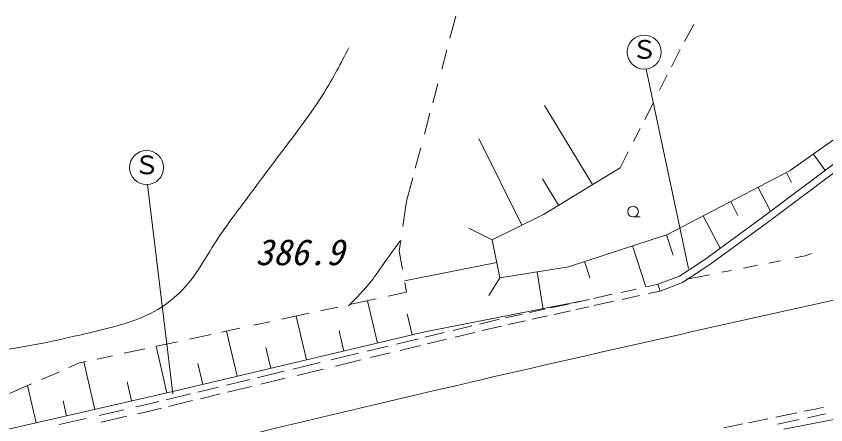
# Model space of a CAD drawing. Units: millimetres, scale not verified. Extents: x 40000 to 680000, y 20000 to 380000.
# Drawn here: x 204804 to 261818, y 270652 to 299423 of the extents above; entities that cross this region are included whole.
import ezdxf
from ezdxf.enums import TextEntityAlignment as Align

# ---------------------------------------------------------------- set-up
doc = ezdxf.new("R2010")
doc.units = ezdxf.units.MM
doc.header["$LTSCALE"] = 1000
for name, color, linetype, lineweight in [('M-BGD', 7, 'Continuous', 13), ('M-BMK', 2, 'Continuous', 13), ('M-STR-HTXT', 7, 'Continuous', 13)]:
    doc.layers.add(name, color=color, linetype=linetype, lineweight=lineweight)
doc.styles.add('ＭＳ ゴシック', font='')
doc.styles.get('ＭＳ ゴシック').set_extended_font_data('MS Gothic')

msp = doc.modelspace()

# ---------------------------------------------------------------- linework, layer by layer
at = {"layer": 'M-BGD'}
for p, q in [((235764, 299423), (235350, 297869)), ((251875, 297642), (252529, 298827)), ((272421, 297895), (259312, 288552)), ((235135, 297061), (234772, 295699)), ((250950, 295869), (251561, 297074)), ((250113, 294221), (250656, 295291)), ((234497, 294669), (234140, 293328)), ((242011, 293138), (245400, 287573)), ((249068, 292159), (249650, 293306)), ((233943, 292589), (233548, 291107)), ((248276, 290598), (248740, 291513)), ((237388, 290801), (240402, 284706)), ((233294, 290153), (232911, 288718)), ((247340, 288755), (247904, 289866)), ((261764, 288558), (260941, 289713)), ((262743, 289291), (257406, 285303)), ((241943, 285468), (247340, 288755)), ((259312, 288552), (250668, 284047)), ((263044, 288891), (257704, 284901)), ((232728, 288031), (232296, 286408)), ((241862, 287968), (242995, 286108)), ((259410, 287719), (259048, 288414)), ((257925, 285690), (257048, 287372)), ((232296, 286408), (232030, 284606)), ((255632, 285383), (255119, 286367)), ((238332, 283682), (241943, 285468)), ((248243, 285289), (248743, 285289)), ((254378, 283082), (253190, 285362)), ((257406, 285303), (253368, 282341)), ((238332, 283682), (236674, 284507)), ((257704, 284901), (253653, 281930)), ((250668, 284047), (243688, 281775)), ((251059, 282599), (250595, 284024)), ((231889, 283653), (231774, 282876)), ((238859, 281004), (238332, 283682)), ((231774, 282876), (232000, 281622)), ((249143, 280362), (248205, 283245)), ((253368, 282341), (251505, 281119)), ((260375, 282553), (259644, 282408)), ((260817, 282707), (260375, 282553)), ((232149, 280797), (238648, 282077)), ((243688, 281775), (238859, 281004)), ((245193, 281008), (244823, 282144)), ((253653, 281930), (251733, 280670)), ((257012, 281887), (256023, 281691)), ((258619, 282205), (257805, 282044)), ((241908, 278764), (241484, 281423)), ((251505, 281119), (250000, 280551)), ((253623, 281217), (252009, 280897)), ((255176, 281524), (254505, 281391)), ((232174, 280662), (232296, 279985)), ((238859, 281004), (238089, 279750)), ((250000, 280551), (249207, 280376)), ((250000, 280551), (250143, 280070)), ((251733, 280670), (250143, 280070)), ((232296, 279985), (230992, 279704)), ((248463, 280211), (247401, 279977)), ((250143, 280070), (249326, 279890)), ((230164, 279525), (228280, 279118)), ((229546, 279391), (230252, 276408)), ((233585, 277198), (245173, 279485)), ((244937, 279433), (244097, 279248)), ((246780, 279840), (245463, 279549)), ((248701, 279752), (247478, 279482)), ((227460, 278941), (226225, 278674)), ((243689, 279157), (242425, 278879)), ((245141, 278966), (244218, 278762)), ((246866, 279347), (245514, 279048)), ((225446, 278506), (223487, 278082)), ((224519, 278305), (225249, 275224)), ((232333, 278465), (232684, 276984)), ((240454, 278443), (239240, 278175)), ((242043, 278794), (240949, 278553)), ((242219, 278321), (241140, 278083)), ((243843, 278680), (242697, 278426)), ((222676, 277907), (221515, 277656)), ((238749, 278067), (237429, 277748)), ((238826, 278084), (238749, 278067)), ((240679, 277981), (239456, 277711)), ((215846, 272997), (233585, 277198)), ((220544, 277447), (219271, 277171)), ((219620, 277247), (220372, 274069)), ((227554, 277257), (227887, 275848)), ((234949, 277149), (233582, 276819)), ((236890, 277618), (235587, 277303)), ((237102, 277155), (235710, 276819)), ((238862, 277580), (237623, 277281)), ((238991, 277608), (238862, 277580)), ((218540, 277014), (217015, 276684)), ((233124, 276708), (231596, 276339)), ((235114, 276675), (233756, 276346)), ((213872, 276005), (212402, 275688)), ((214667, 276177), (215417, 272899)), ((216154, 276498), (214675, 276179)), ((222383, 276102), (222732, 274628)), ((230996, 276194), (229519, 275837)), ((233276, 276231), (231852, 275886)), ((211591, 275512), (210515, 275280)), ((228916, 275692), (226988, 275226)), ((231139, 275714), (229754, 275380)), ((209253, 275007), (208505, 274680)), ((209726, 275109), (209253, 275007)), ((209578, 275078), (210341, 271738)), ((217604, 274965), (217952, 273496)), ((226214, 275039), (224282, 274572)), ((229075, 275216), (227281, 274782)), ((207846, 274391), (206588, 273840)), ((223660, 274422), (221780, 273968)), ((226428, 274576), (224590, 274132)), ((212611, 273685), (212921, 272328)), ((221259, 273842), (219621, 273446)), ((223746, 273928), (222020, 273511)), ((205870, 273526), (204343, 272858)), ((205608, 273411), (206207, 270792)), ((219040, 273306), (217601, 272958)), ((221382, 273357), (219696, 272950)), ((201939, 269816), (215846, 272997)), ((217071, 272830), (215365, 272418)), ((219175, 272824), (217775, 272486)), ((208116, 272335), (208356, 271284)), ((213784, 272036), (213226, 271908)), ((214848, 272293), (213784, 272036)), ((217225, 272353), (215531, 271943)), ((212384, 271714), (210638, 271312)), ((213899, 271549), (213337, 271420)), ((215026, 271822), (213899, 271549)), ((259782, 271501), (258291, 271195)), ((261058, 271763), (260298, 271607)), ((261662, 271902), (261058, 271763)), ((261807, 271422), (261164, 271275)), ((209730, 271104), (207836, 270668)), ((212593, 271249), (210790, 270834)), ((257741, 271082), (256380, 270802)), ((259950, 271025), (258408, 270708)), ((263154, 271179), (258859, 270336)), ((261164, 271275), (260524, 271143)), ((255969, 270717), (254630, 270442))]:
    msp.add_line(p, q, dxfattribs=at)
msp.add_circle((248243, 285664), 375, dxfattribs=at)
for points, knots in [([(228240, 297206), (227677, 296125), (227113, 295044), (226471, 294011), (225567, 292558), (224507, 291202), (223472, 289833), (222646, 288740), (221834, 287638), (221015, 286540), (220185, 285429), (219348, 284322), (218606, 283148), (218081, 282318), (217604, 281454), (216984, 280691), (216368, 279932), (215611, 279272), (214772, 278774), (213459, 277994), (211947, 277612), (210447, 277250), (208363, 276747), (206301, 276283), (204204, 275972), (201606, 275586), (198952, 275435), (196389, 274841), (195007, 274522), (193652, 274073), (192260, 273809), (191594, 273683), (190919, 273599), (190245, 273514)], [0, 0, 0, 0, 1, 1, 1, 2, 2, 2, 3, 3, 3, 4, 4, 4, 5, 5, 5, 6, 6, 6, 7, 7, 7, 8, 8, 8, 9, 9, 9, 10, 10, 10, 11, 11, 11, 11]), ([(231829, 283582), (231450, 283061), (231070, 282541), (230700, 282012), (230411, 281599), (230128, 281181), (229817, 280785), (229324, 280158), (228761, 279589), (228198, 279019)], [0, 0, 0, 0, 1, 1, 1, 2, 2, 2, 3, 3, 3, 3])]:
    msp.add_open_spline(points, degree=3, knots=knots, dxfattribs=at)
at = {"layer": 'M-BMK'}
msp.add_open_spline([(172027, 260412), (173794, 260361), (175561, 260309), (177317, 260409), (180418, 260585), (183485, 261234), (186543, 261899), (203608, 265612), (220411, 269842), (237328, 273774), (247445, 276126), (257603, 278370), (267760, 280615)], degree=3, knots=[0, 0, 0, 0, 1, 1, 1, 2, 2, 2, 3, 3, 3, 4, 4, 4, 4], dxfattribs=at)
at = {"layer": 'M-STR-HTXT'}
for p, q in [((249160, 295700), (252147, 281667)), ((214052, 287563), (215837, 272843))]:
    msp.add_line(p, q, dxfattribs=at)
for centre in [(249030, 296893), (213986, 288761)]:
    msp.add_circle(centre, 1200, dxfattribs=at)

# ---------------------------------------------------------------- texts
at = {"layer": 'M-BGD', "style": 'ＭＳ ゴシック', "oblique": 15}
msp.add_text('386.9', height=1833, dxfattribs=at).set_placement((221643, 281341), align=Align.BOTTOM_LEFT)
at = {"layer": 'M-STR-HTXT', "style": 'ＭＳ ゴシック'}
for p in [(248140, 296031), (213096, 287900)]:
    msp.add_text('Ｓ', height=1320, dxfattribs=at).set_placement(p, align=Align.BOTTOM_LEFT)

doc.saveas('drawing.dxf')
